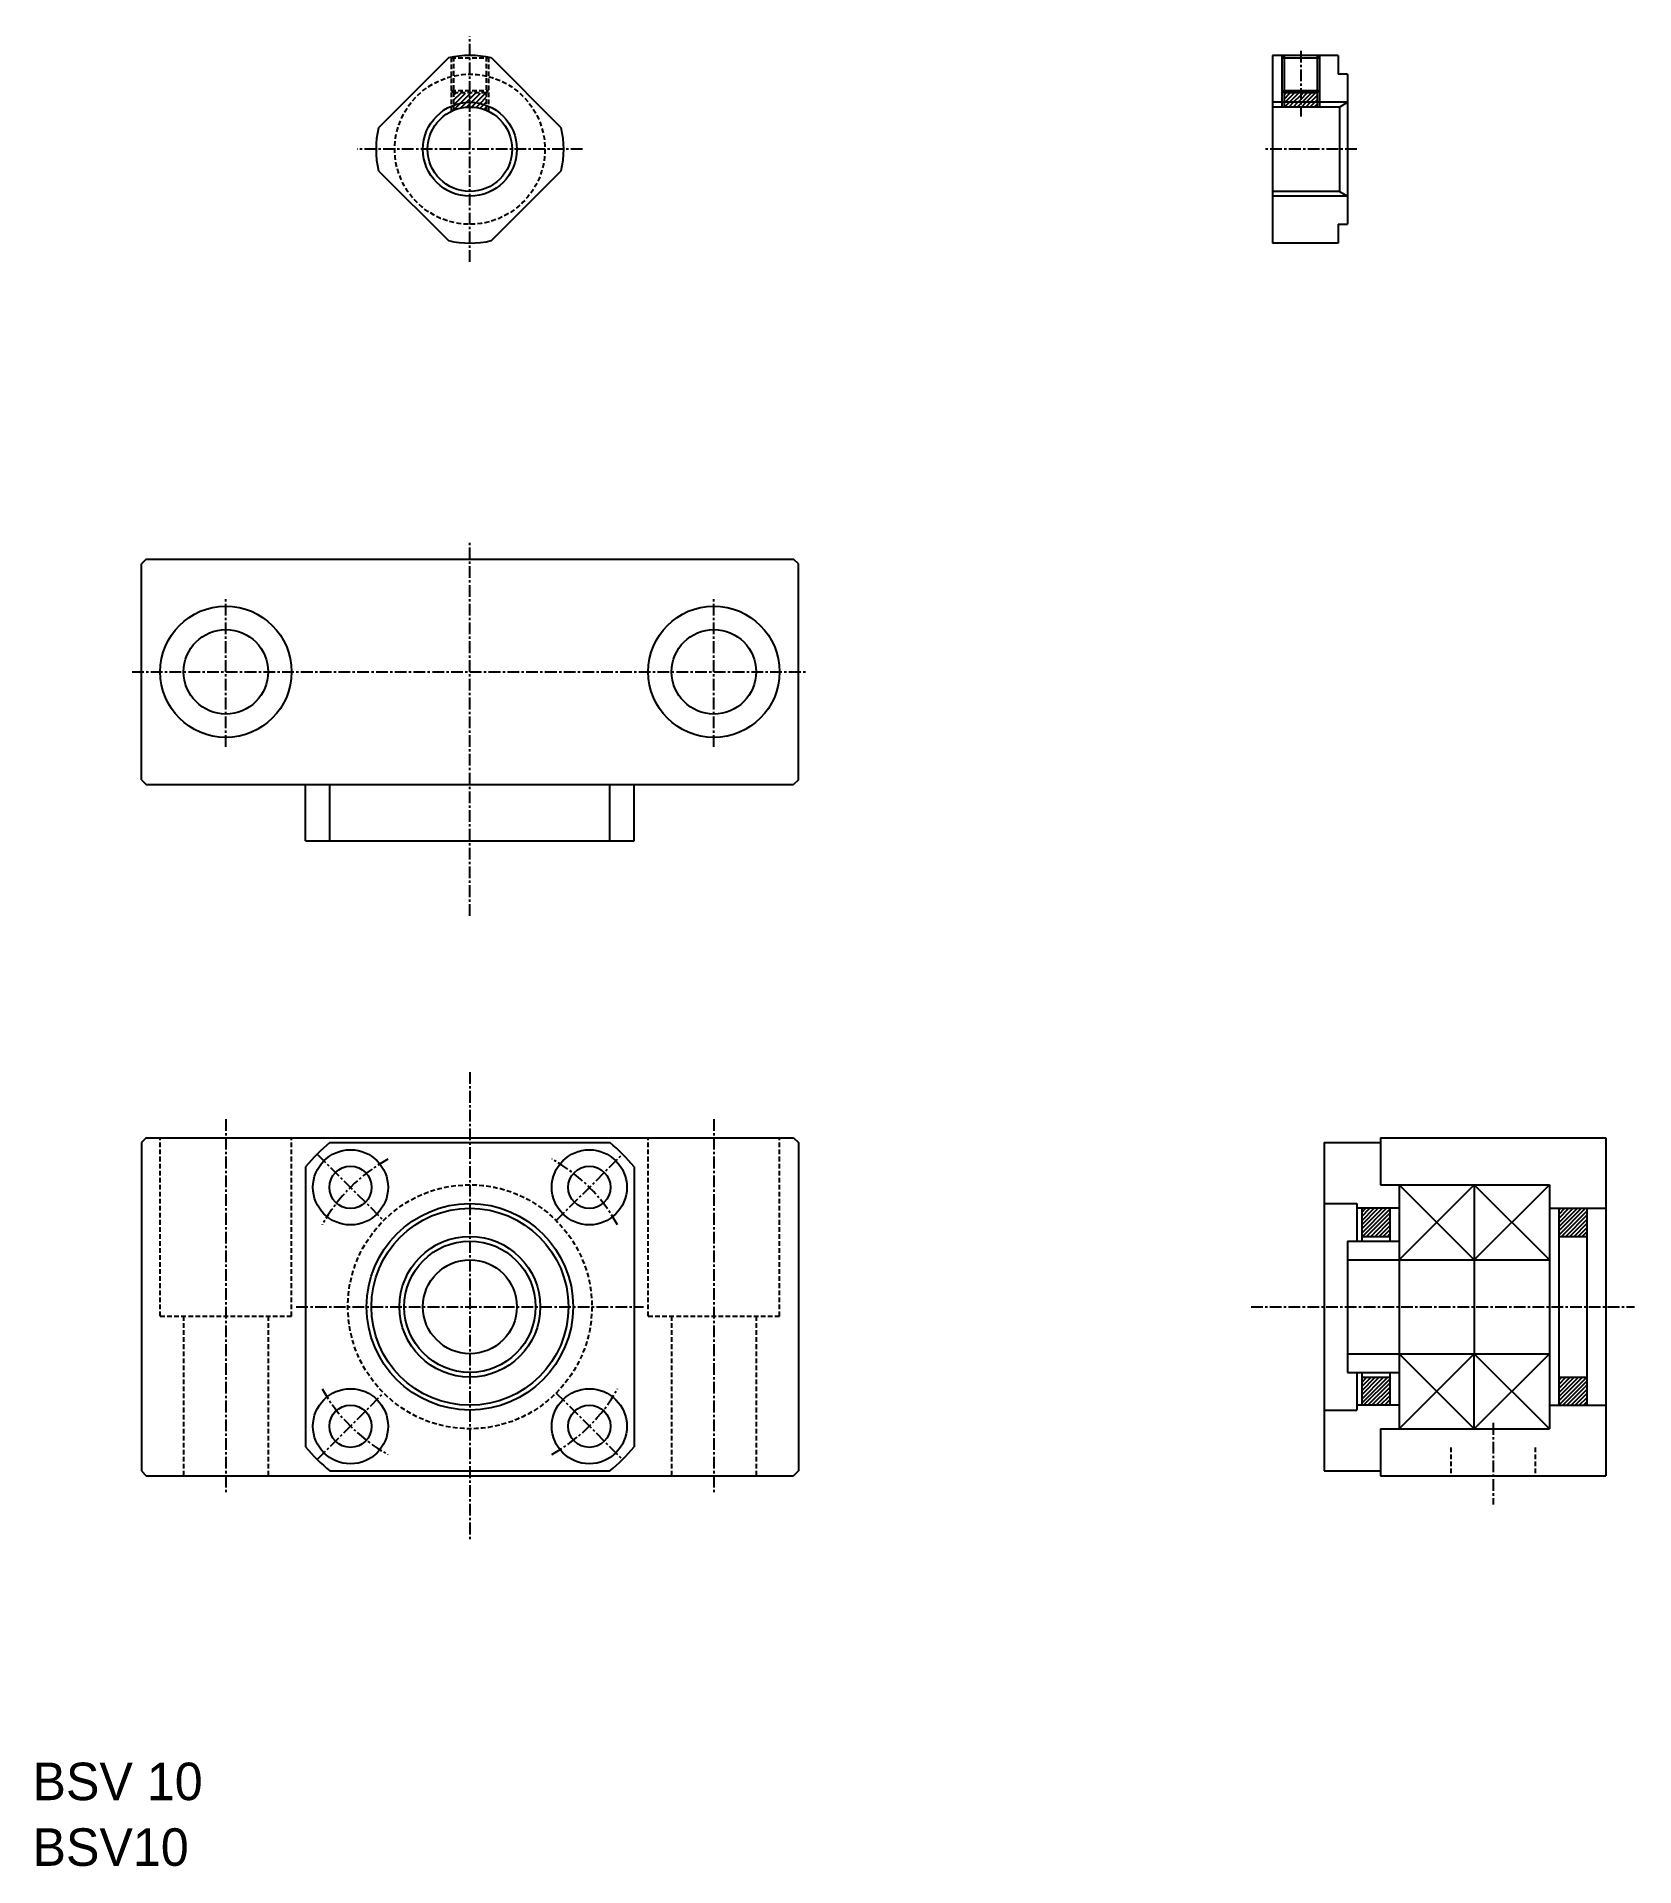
# Model space of a CAD drawing. Extents: x -2 to 168, y 53 to 248.
import ezdxf

# ---------------------------------------------------------------- set-up
doc = ezdxf.new("R2010")
doc.units = 0
doc.linetypes.add('CENTER', pattern=[2, 1.25, -0.25, 0.25, -0.25])
doc.linetypes.add('DASHED', pattern=[0.75, 0.5, -0.25])
doc.layers.get('0').update_dxf_attribs({"linetype": 'CONTINUOUS'})
doc.layers.add('CENTER', color=1, linetype='CENTER')

# ---------------------------------------------------------------- blocks, each defined once
blk = doc.blocks.new('*X0')
at = {"color": 0}
for p, q in [((38.77, 53.09), (40.07, 54.39)), ((38.77, 53.62), (39.54, 54.39)), ((38.77, 54.15), (39.01, 54.39)), ((38.77, 52.56), (39.5, 53.29)), ((39.5, 53.29), (40.52, 54.31)), ((39.52, 52.78), (40.12, 53.38)), ((40.12, 53.38), (40.52, 53.78)), ((40.15, 52.88), (40.52, 53.25)), ((40.52, 53.78), (41.13, 54.39)), ((40.52, 54.31), (40.6, 54.39)), ((40.52, 53.25), (40.66, 53.39)), ((40.66, 53.39), (41.66, 54.39)), ((40.69, 52.89), (41.15, 53.35)), ((41.15, 53.35), (42.19, 54.39)), ((41.18, 52.84), (41.61, 53.27)), ((41.61, 53.27), (42.27, 53.94)), ((41.62, 52.76), (42.02, 53.16)), ((42.02, 53.16), (42.27, 53.41)), ((42.03, 52.63), (42.27, 52.88))]:
    blk.add_line(p, q, dxfattribs=at)
blk = doc.blocks.new('*X42')
at = {"color": 0, "linetype": 'CONTINUOUS'}
for p, q in [((160.25, 120.09), (163.11, 122.95)), ((160.25, 120.53), (162.67, 122.95)), ((160.25, 120.97), (162.23, 122.95)), ((160.25, 121.41), (161.79, 122.95)), ((160.25, 121.85), (161.34, 122.95)), ((160.25, 122.3), (160.9, 122.95)), ((160.25, 122.74), (160.46, 122.95)), ((160.55, 119.95), (163.25, 122.64)), ((160.99, 119.95), (163.25, 122.2)), ((161.44, 119.95), (163.25, 121.76)), ((161.88, 119.95), (163.25, 121.32)), ((162.32, 119.95), (163.25, 120.88)), ((162.76, 119.95), (163.25, 120.43)), ((163.2, 119.95), (163.25, 119.99)), ((160.25, 101.97), (163.23, 104.95)), ((160.25, 102.41), (162.79, 104.95)), ((160.25, 102.85), (162.35, 104.95)), ((160.25, 103.29), (161.9, 104.95)), ((160.25, 103.73), (161.46, 104.95)), ((160.25, 104.18), (161.02, 104.95)), ((160.25, 104.62), (160.58, 104.95)), ((160.67, 101.95), (163.25, 104.52)), ((161.11, 101.95), (163.25, 104.08)), ((161.56, 101.95), (163.25, 103.64)), ((162, 101.95), (163.25, 103.2)), ((162.44, 101.95), (163.25, 102.76)), ((162.88, 101.95), (163.25, 102.31))]:
    blk.add_line(p, q, dxfattribs=at)
blk = doc.blocks.new('*X43')
at = {"color": 0, "linetype": 'CONTINUOUS'}
for p, q in [((139.25, 120.3), (141.9, 122.95)), ((139.25, 120.74), (141.46, 122.95)), ((139.25, 121.18), (141.01, 122.95)), ((139.25, 121.62), (140.57, 122.95)), ((139.25, 122.07), (140.13, 122.95)), ((139.25, 122.51), (139.69, 122.95)), ((139.34, 119.95), (142.25, 122.86)), ((139.78, 119.95), (142.25, 122.41)), ((140.22, 119.95), (142.25, 121.97)), ((140.67, 119.95), (142.25, 121.53)), ((141.11, 119.95), (142.25, 121.09)), ((141.55, 119.95), (142.25, 120.65)), ((141.99, 119.95), (142.25, 120.21)), ((139.25, 102.18), (142.02, 104.95)), ((139.25, 102.62), (141.58, 104.95)), ((139.25, 103.06), (141.13, 104.95)), ((139.25, 103.5), (140.69, 104.95)), ((139.25, 103.95), (140.25, 104.95)), ((139.25, 104.39), (139.81, 104.95)), ((139.25, 104.83), (139.37, 104.95)), ((139.46, 101.95), (142.25, 104.74)), ((139.9, 101.95), (142.25, 104.3)), ((140.34, 101.95), (142.25, 103.85)), ((140.79, 101.95), (142.25, 103.41)), ((141.23, 101.95), (142.25, 102.97)), ((141.67, 101.95), (142.25, 102.53)), ((142.11, 101.95), (142.25, 102.09))]:
    blk.add_line(p, q, dxfattribs=at)

msp = doc.modelspace()

# ---------------------------------------------------------------- linework, layer by layer
for p, q in [((129.75, 245.81), (129.75, 225.81)), ((136.75, 245.81), (129.75, 245.81)), ((130.75, 245.81), (130.75, 240.31)), ((130.75, 245.56), (131, 245.81)), ((134.75, 245.56), (134.5, 245.81)), ((134.75, 245.81), (134.75, 240.31)), ((136.75, 245.81), (136.75, 243.81)), ((41.94, 245.54), (34.49, 238.09)), ((53.96, 238.09), (46.51, 245.54)), ((137.75, 243.81), (136.75, 243.81)), ((137.75, 243.81), (137.75, 227.81)), ((131, 241.81), (130.75, 242.06)), ((134.5, 241.81), (131, 241.81)), ((134.5, 241.81), (134.75, 242.06)), ((136.88, 240.31), (129.75, 240.31)), ((136.88, 240.31), (137.75, 240.81)), ((136.88, 240.31), (136.88, 231.31)), ((34.49, 233.52), (41.94, 226.07)), ((46.51, 226.07), (53.96, 233.52)), ((136.88, 231.31), (129.75, 231.31)), ((136.88, 231.31), (137.75, 230.81)), ((136.75, 227.81), (136.75, 225.81)), ((136.75, 227.81), (137.75, 227.81)), ((136.75, 225.81), (129.75, 225.81)), ((9.72, 192.12), (9.22, 191.62)), ((9.22, 168.62), (9.22, 191.62)), ((9.72, 192.12), (78.72, 192.12)), ((79.22, 191.62), (78.72, 192.12)), ((79.22, 168.62), (79.22, 191.62)), ((9.22, 168.62), (9.72, 168.12)), ((9.72, 168.12), (78.72, 168.12)), ((26.72, 162.09), (26.72, 168.12)), ((29.3, 162.09), (29.3, 168.12)), ((59.15, 162.09), (59.15, 168.12)), ((61.72, 162.09), (61.72, 168.12)), ((79.22, 168.62), (78.72, 168.12)), ((26.72, 162.09), (61.72, 162.09)), ((29.3, 129.95), (59.15, 129.95)), ((135.25, 129.95), (141.25, 129.95)), ((135.25, 129.95), (135.25, 112.45)), ((141.25, 130.45), (165.25, 130.45)), ((141.25, 130.45), (141.25, 125.45)), ((165.25, 130.45), (165.25, 94.45)), ((26.72, 127.37), (26.72, 97.53)), ((61.72, 127.37), (61.72, 97.53)), ((141.25, 125.45), (159.25, 125.45)), ((143.25, 125.45), (143.25, 99.45)), ((151.25, 125.45), (151.25, 107.45)), ((159.25, 125.45), (159.25, 99.45)), ((135.25, 123.45), (138.75, 123.45)), ((138.75, 123.45), (138.75, 119.45)), ((143.25, 122.95), (138.75, 122.95)), ((139.25, 122.95), (139.25, 119.45)), ((142.25, 122.95), (142.25, 119.45)), ((159.25, 122.95), (165.25, 122.95)), ((160.25, 122.95), (160.25, 101.95)), ((163.25, 122.95), (163.25, 101.95)), ((137.75, 119.45), (137.75, 105.45)), ((137.75, 119.45), (143.25, 119.45)), ((139.25, 119.95), (142.25, 119.95)), ((160.25, 119.95), (163.25, 119.95)), ((137.75, 117.45), (159.25, 117.45)), ((143.25, 117.45), (159.25, 117.45)), ((135.25, 112.45), (135.25, 94.95)), ((137.75, 107.45), (159.25, 107.45)), ((143.25, 107.45), (159.25, 107.45)), ((151.25, 99.45), (151.25, 107.45)), ((137.75, 105.45), (143.25, 105.45)), ((138.75, 105.45), (138.75, 101.45)), ((139.25, 105.45), (139.25, 101.95)), ((142.25, 105.45), (142.25, 101.95)), ((139.25, 104.95), (142.25, 104.95)), ((160.25, 104.95), (163.25, 104.95)), ((135.25, 101.45), (138.75, 101.45)), ((143.25, 101.95), (138.75, 101.95)), ((159.2, 101.95), (165.25, 101.95)), ((160.25, 101.95), (165.25, 101.95)), ((141.25, 99.45), (159.25, 99.45)), ((141.25, 99.45), (141.25, 94.45)), ((29.3, 94.95), (59.15, 94.95)), ((135.25, 94.95), (141.25, 94.95)), ((141.25, 94.45), (165.25, 94.45))]:
    msp.add_line(p, q)
at = {"color": 3}
for p, q in [((131, 245.81), (131, 240.31)), ((134.5, 245.81), (134.5, 240.31)), ((130.75, 245.56), (134.75, 245.56)), ((130.75, 242.06), (134.75, 242.06)), ((131, 241.16), (131.64, 241.81)), ((131, 241.61), (131.19, 241.81)), ((131.09, 240.81), (132.09, 241.81)), ((131.54, 240.81), (132.54, 241.81)), ((132.75, 241.11), (133.44, 241.81)), ((132.75, 241.56), (132.99, 241.81)), ((132.75, 241.79), (132.77, 241.81)), ((132.89, 240.81), (133.89, 241.81)), ((133.34, 240.81), (134.34, 241.81)), ((137.75, 240.81), (129.75, 240.81)), ((131, 240.71), (131.09, 240.81)), ((131.04, 240.31), (131.54, 240.81)), ((131.49, 240.31), (131.99, 240.81)), ((131.94, 240.31), (132.44, 240.81)), ((131.99, 240.81), (132.75, 241.56)), ((132.39, 240.31), (132.75, 240.67)), ((132.44, 240.81), (132.75, 241.11)), ((132.75, 240.67), (132.89, 240.81)), ((132.84, 240.31), (133.34, 240.81)), ((133.29, 240.31), (133.79, 240.81)), ((133.74, 240.31), (134.24, 240.81)), ((133.79, 240.81), (134.5, 241.52)), ((134.18, 240.31), (134.5, 240.62)), ((134.24, 240.81), (134.5, 241.07)), ((134.41, 240.31), (134.5, 240.39)), ((137.75, 230.81), (129.75, 230.81))]:
    msp.add_line(p, q, dxfattribs=at)
at = {"color": 3, "linetype": 'DASHED'}
for p, q in [((42.22, 245.6), (42.22, 239.84)), ((42.22, 245.56), (46.22, 245.56)), ((42.47, 245.65), (42.47, 239.95)), ((45.97, 245.65), (45.97, 239.95)), ((46.22, 245.6), (46.22, 239.84)), ((42.22, 242.06), (46.22, 242.06)), ((42.47, 241.81), (42.22, 242.06)), ((45.97, 241.81), (42.47, 241.81)), ((45.97, 241.81), (46.22, 242.06)), ((11.22, 111.45), (11.22, 130.45)), ((25.22, 111.45), (25.22, 130.45)), ((63.22, 111.45), (63.22, 130.45)), ((77.22, 111.45), (77.22, 130.45)), ((11.22, 111.45), (25.22, 111.45)), ((13.72, 111.45), (13.72, 94.45)), ((22.72, 111.45), (22.72, 94.45)), ((63.22, 111.45), (77.22, 111.45)), ((65.72, 111.45), (65.72, 94.45)), ((74.72, 111.45), (74.72, 94.45)), ((148.75, 97.47), (148.75, 94.45)), ((157.75, 97.47), (157.75, 94.45))]:
    msp.add_line(p, q, dxfattribs=at)
at = {"color": 7, "linetype": 'CONTINUOUS'}
for p, q in [((9.72, 130.45), (9.22, 129.95)), ((9.22, 129.95), (9.22, 94.95)), ((9.72, 130.45), (78.72, 130.45)), ((78.72, 130.45), (79.22, 129.95)), ((79.22, 129.95), (79.22, 94.95)), ((9.22, 94.95), (9.72, 94.45)), ((9.72, 94.45), (78.72, 94.45)), ((79.22, 94.95), (78.72, 94.45))]:
    msp.add_line(p, q, dxfattribs=at)
at = {"color": 3, "linetype": 'CONTINUOUS'}
for p, q in [((151.25, 125.45), (143.25, 117.45)), ((143.25, 125.45), (151.25, 117.45)), ((151.25, 117.45), (159.25, 125.45)), ((159.25, 117.45), (151.25, 125.45)), ((151.25, 107.45), (143.25, 99.45)), ((143.25, 107.45), (151.25, 99.45)), ((151.25, 99.45), (159.25, 107.45)), ((159.25, 99.45), (151.25, 107.45))]:
    msp.add_line(p, q, dxfattribs=at)
at = {"color": 3, "linetype": 'DASHED'}
for centre, radius in [((44.22, 235.81), 8), ((44.22, 112.45), 13)]:
    msp.add_circle(centre, radius, dxfattribs=at)
at = {"color": 3}
msp.add_circle((44.22, 235.81), 5, dxfattribs=at)
for centre, radius in [((44.22, 235.81), 4.5), ((18.22, 180.12), 7), ((70.22, 180.12), 7), ((18.22, 180.12), 4.5), ((70.22, 180.12), 4.5), ((31.5, 125.18), 4), ((56.95, 125.18), 4), ((44.22, 112.45), 11), ((44.22, 112.45), 10.5), ((44.22, 112.45), 7.5), ((44.22, 112.45), 5), ((31.5, 99.72), 4), ((56.95, 99.72), 4)]:
    msp.add_circle(centre, radius)
at = {"color": 7, "linetype": 'CONTINUOUS'}
for centre, radius in [((31.5, 125.18), 2.25), ((56.95, 125.18), 2.25), ((44.22, 112.45), 7), ((31.5, 99.72), 2.25), ((56.95, 99.72), 2.25)]:
    msp.add_circle(centre, radius, dxfattribs=at)
for centre, radius, start, end in [((44.22, 235.81), 10, 76.7883, 103.2117), ((44.22, 235.81), 10, 166.7883, 193.2117), ((44.22, 235.81), 10, 346.7883, 13.2117), ((44.22, 235.81), 10, 256.7883, 283.2117), ((44.22, 112.45), 23, 130.4591, 139.5409), ((44.22, 112.45), 23, 40.4591, 49.5409), ((44.22, 112.45), 23, 220.4591, 229.5409), ((44.22, 112.45), 23, 310.4591, 319.5409)]:
    msp.add_arc(centre, radius, start, end)
at = {"layer": 'CENTER', "color": 1, "linetype": 'CENTER'}
for p, q in [((44.22, 223.8), (44.22, 247.81)), ((132.75, 246.31), (132.75, 239.31)), ((56.23, 235.81), (32.22, 235.81)), ((138.75, 235.81), (128.75, 235.81)), ((44.22, 154.12), (44.22, 194.12)), ((18.22, 172.12), (18.22, 188.12)), ((70.22, 172.12), (70.22, 188.12)), ((8.22, 180.12), (80.22, 180.12)), ((44.22, 137.45), (44.22, 87.45)), ((18.22, 132.45), (18.22, 92.45)), ((70.22, 132.45), (70.22, 92.45)), ((27.96, 128.71), (35.03, 121.64)), ((53.42, 121.64), (60.49, 128.71)), ((25.72, 112.45), (62.72, 112.45)), ((127.46, 112.45), (168.31, 112.45)), ((27.96, 96.19), (35.03, 103.26)), ((53.42, 103.26), (60.49, 96.19)), ((153.25, 100.07), (153.25, 91.38))]:
    msp.add_line(p, q, dxfattribs=at)
for start, end in [(119.033, 150.9673), (29.033, 60.9672), (209.0327, 240.967), (299.033, 330.9673)]:
    msp.add_arc((44.22, 112.45), 18, start, end, dxfattribs=at)

# ---------------------------------------------------------------- block references
at = {"color": 3, "linetype": 'CONTINUOUS'}
for name, p in [('*X0', (3.7, 187.41)), ('*X43', (0, 0)), ('*X42', (0, 0))]:
    msp.add_blockref(name, p, dxfattribs=at)

# ---------------------------------------------------------------- texts
at = {"color": 7, "linetype": 'CONTINUOUS'}
for s, p in [('BSV 10', (-2.39, 59.87)), ('BSV10', (-2.39, 52.87))]:
    msp.add_text(s, height=4, dxfattribs=at).set_placement(p)

doc.saveas('drawing.dxf')
